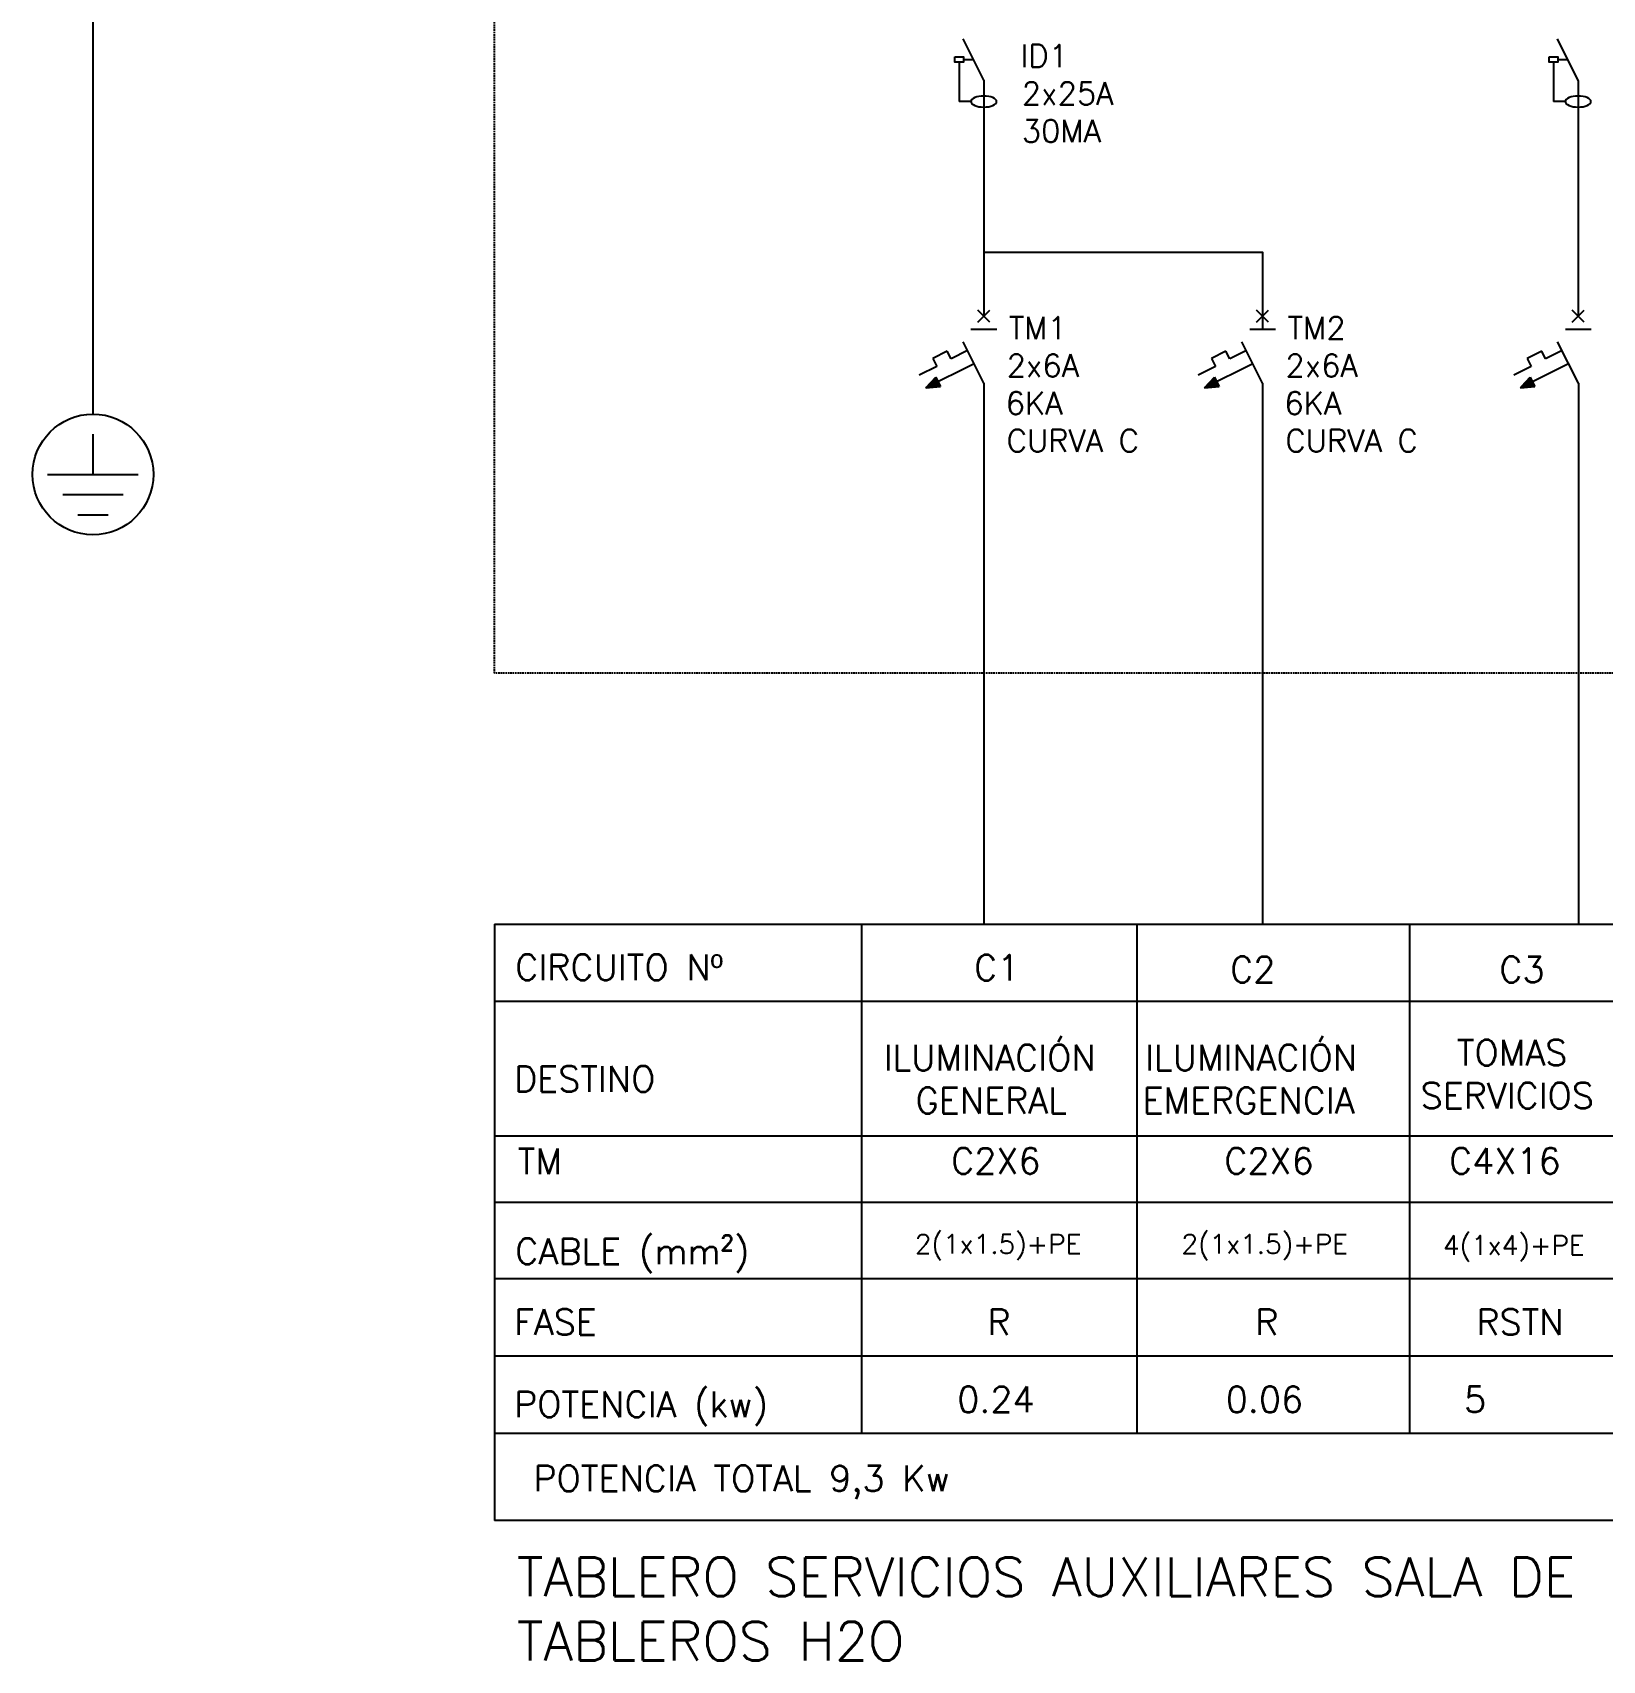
# Model space of a CAD drawing. Extents: x 1442 to 6193, y -332 to 1913.
# Drawn here: x 2312.6 to 2556.3, y 1445.2 to 1698 of the extents above; entities that cross this region are included whole.
import ezdxf

# ---------------------------------------------------------------- set-up
doc = ezdxf.new("R2010")
doc.units = 0
doc.linetypes.add('HIDDEN', pattern=[0.375, 0.25, -0.125])
for name, color, linetype in [('--00-PTA_GRILLA', 7, 'CONTINUOUS'), ('--00-PTA_GRILLA_TEXTO', 7, 'CONTINUOUS'), ('--00-VTA_CARTELES_LEYENDAS', 8, 'CONTINUOUS'), ('BARRAS', 6, 'CONTINUOUS'), ('CABLES$ELECT$', 2, 'CONTINUOUS'), ('E_TEXTO', 3, 'CONTINUOUS'), ('POTENCIA', 3, 'CONTINUOUS'), ('TÍTULOS', 4, 'CONTINUOUS'), ('UNIFILAR', 3, 'CONTINUOUS')]:
    doc.layers.add(name, color=color, linetype=linetype)
doc.styles.add('ROMANS_VICTOR', font='romans.shx', dxfattribs={"height": 4})

# ---------------------------------------------------------------- blocks, each defined once
blk = doc.blocks.new('*U40')
at = {"layer": 'POTENCIA', "linetype": 'CONTINUOUS'}
for p, q in [((2451.44, 1643.02), (2452.1, 1643.76)), ((2452.1, 1643.76), (2452.77, 1644.49)), ((2452.77, 1644.49), (2453.14, 1643.76)), ((2453.14, 1643.76), (2453.5, 1643.02)), ((2451.67, 1643.02), (2451.24, 1642.81)), ((2451.24, 1642.81), (2451.67, 1643.02))]:
    blk.add_line(p, q, dxfattribs=at)
at = {"layer": 'POTENCIA', "linetype": 'CONTINUOUS', "extrusion": (0, 0, -1)}
for points in [[(-2452.1, 1643.76), (-2451.67, 1643.02), (-2451.44, 1643.02)], [(-2453.14, 1643.76), (-2453.5, 1643.02), (-2451.67, 1643.02)], [(-2452.1, 1643.76), (-2453.14, 1643.76), (-2451.67, 1643.02)], [(-2452.77, 1644.49), (-2453.14, 1643.76), (-2452.1, 1643.76)], [(-2451.44, 1643.02), (-2451.67, 1643.02), (-2451.24, 1642.81)], [(-2451.67, 1643.02), (-2453.5, 1643.02), (-2451.24, 1642.81)]]:
    blk.add_solid(points, dxfattribs=at)
blk = doc.blocks.new('*U41')
at = {"layer": 'E_TEXTO', "color": 7, "style": 'ROMANS_VICTOR'}
for s, p in [('TM1', (2464.13, 1650.36)), ('2x6A', (2463.79, 1644.53)), ('6KA', (2463.63, 1638.69)), ('CURVA C', (2463.79, 1632.86))]:
    blk.add_text(s, height=3.5, dxfattribs=at).set_placement(p)
blk = doc.blocks.new('*U46')
at = {"layer": '--00-PTA_GRILLA_TEXTO', "style": 'ROMANS_VICTOR'}
blk.add_text('C1', height=4, dxfattribs=at).set_placement((2458.73, 1550.78))
blk = doc.blocks.new('*U47')
at = {"layer": '--00-PTA_GRILLA_TEXTO', "style": 'ROMANS_VICTOR'}
blk.add_text('CIRCUITO Nº', height=4, dxfattribs=at).set_placement((2387.49, 1550.84))
blk = doc.blocks.new('*U50')
at = {"layer": '--00-PTA_GRILLA_TEXTO', "style": 'ROMANS_VICTOR'}
blk.add_text('DESTINO', height=4, dxfattribs=at).set_placement((2387.3, 1533.51))
blk = doc.blocks.new('*U51')
at = {"layer": '--00-PTA_GRILLA_TEXTO', "style": 'ROMANS_VICTOR'}
blk.add_text('CABLE (mm²)', height=4, dxfattribs=at).set_placement((2387.49, 1506.74))
blk = doc.blocks.new('*U52')
at = {"layer": '--00-PTA_GRILLA_TEXTO', "style": 'ROMANS_VICTOR'}
blk.add_text('FASE', height=4, dxfattribs=at).set_placement((2387.3, 1495.74))
blk = doc.blocks.new('*U53')
at = {"layer": '--00-PTA_GRILLA_TEXTO', "style": 'ROMANS_VICTOR'}
blk.add_text('POTENCIA (kw)', height=4, dxfattribs=at).set_placement((2387.3, 1482.98))
blk = doc.blocks.new('*U54')
at = {"layer": '--00-PTA_GRILLA_TEXTO', "style": 'ROMANS_VICTOR'}
for s, p in [('ILUMINACIÓN', (2444.69, 1536.82)), ('GENERAL', (2449.64, 1530.15))]:
    blk.add_text(s, height=4, dxfattribs=at).set_placement(p)
blk = doc.blocks.new('*U55')
at = {"layer": '--00-PTA_GRILLA_TEXTO', "style": 'ROMANS_VICTOR'}
blk.add_text('2(1x1.5)+PE', height=3, dxfattribs=at).set_placement((2449.54, 1508.37))
blk = doc.blocks.new('*U56')
at = {"layer": '--00-PTA_GRILLA_TEXTO', "style": 'ROMANS_VICTOR'}
blk.add_text('R', height=4, dxfattribs=at).set_placement((2460.79, 1495.74))
blk = doc.blocks.new('*U57')
at = {"layer": '--00-PTA_GRILLA_TEXTO', "style": 'ROMANS_VICTOR'}
blk.add_text('0.24', height=4, dxfattribs=at).set_placement((2456.12, 1483.74))
blk = doc.blocks.new('*U58')
at = {"layer": '--00-PTA_GRILLA_TEXTO', "style": 'ROMANS_VICTOR'}
for s, p in [('ILUMINACIÓN', (2485.27, 1536.82)), ('EMERGENCIA', (2484.89, 1530.15))]:
    blk.add_text(s, height=4, dxfattribs=at).set_placement(p)
blk = doc.blocks.new('*U59')
at = {"layer": '--00-PTA_GRILLA_TEXTO', "style": 'ROMANS_VICTOR'}
for s, p in [('TOMAS', (2533.67, 1537.58)), ('SERVICIOS', (2528.05, 1530.91))]:
    blk.add_text(s, height=4, dxfattribs=at).set_placement(p)
blk = doc.blocks.new('*U60')
at = {"layer": '--00-PTA_GRILLA_TEXTO', "style": 'ROMANS_VICTOR'}
blk.add_text('RSTN', height=4, dxfattribs=at).set_placement((2536.7, 1495.74))
blk = doc.blocks.new('*U62')
at = {"layer": 'E_TEXTO', "color": 7, "style": 'ROMANS_VICTOR'}
for s, p in [('ID1', (2465.97, 1692.62)), ('2x25A', (2466.14, 1686.79)), ('30MA', (2466.14, 1680.96))]:
    blk.add_text(s, height=3.5, dxfattribs=at).set_placement(p)
blk = doc.blocks.new('*U63')
at = {"layer": '--00-PTA_GRILLA_TEXTO', "style": 'ROMANS_VICTOR'}
blk.add_text('C3', height=4, dxfattribs=at).set_placement((2540.27, 1550.5))
blk = doc.blocks.new('*U64')
at = {"layer": '--00-PTA_GRILLA_TEXTO', "style": 'ROMANS_VICTOR'}
blk.add_text('C2', height=4, dxfattribs=at).set_placement((2498.48, 1550.5))
blk = doc.blocks.new('*U65')
at = {"layer": '--00-PTA_GRILLA_TEXTO', "style": 'ROMANS_VICTOR'}
blk.add_text('4(1x4)+PE', height=3, dxfattribs=at).set_placement((2531.53, 1508.17))
blk = doc.blocks.new('*U66')
at = {"layer": '--00-PTA_GRILLA_TEXTO', "style": 'ROMANS_VICTOR'}
blk.add_text('      5', height=4, dxfattribs=at).set_placement((2516.91, 1483.74))
blk = doc.blocks.new('*U77')
at = {"layer": 'POTENCIA', "linetype": 'CONTINUOUS'}
for p, q in [((2543.73, 1643.02), (2544.39, 1643.76)), ((2544.39, 1643.76), (2545.06, 1644.49)), ((2545.06, 1644.49), (2545.43, 1643.76)), ((2545.43, 1643.76), (2545.79, 1643.02)), ((2543.96, 1643.02), (2543.54, 1642.81)), ((2543.54, 1642.81), (2543.96, 1643.02))]:
    blk.add_line(p, q, dxfattribs=at)
at = {"layer": 'POTENCIA', "linetype": 'CONTINUOUS', "extrusion": (0, 0, -1)}
for points in [[(-2544.39, 1643.76), (-2543.96, 1643.02), (-2543.73, 1643.02)], [(-2545.43, 1643.76), (-2545.79, 1643.02), (-2543.96, 1643.02)], [(-2544.39, 1643.76), (-2545.43, 1643.76), (-2543.96, 1643.02)], [(-2545.06, 1644.49), (-2545.43, 1643.76), (-2544.39, 1643.76)], [(-2543.73, 1643.02), (-2543.96, 1643.02), (-2543.54, 1642.81)], [(-2543.96, 1643.02), (-2545.79, 1643.02), (-2543.54, 1642.81)]]:
    blk.add_solid(points, dxfattribs=at)
blk = doc.blocks.new('*U145')
at = {"layer": 'E_TEXTO', "color": 7, "style": 'ROMANS_VICTOR'}
for s, p in [('TABLERO SERVICIOS AUXILIARES SALA DE', (2387.75, 1455.2)), ('TABLEROS H2O', (2387.75, 1445.2))]:
    blk.add_text(s, height=6, dxfattribs=at).set_placement(p)
blk = doc.blocks.new('*U148')
at = {"layer": 'E_TEXTO', "color": 7, "style": 'ROMANS_VICTOR'}
blk.add_text('POTENCIA TOTAL 9,3 Kw', height=4, dxfattribs=at).set_placement((2390.31, 1471.47))
blk = doc.blocks.new('*U153')
at = {"layer": 'POTENCIA', "linetype": 'CONTINUOUS'}
for p, q in [((2494.72, 1643.02), (2495.38, 1643.76)), ((2495.38, 1643.76), (2496.05, 1644.49)), ((2496.05, 1644.49), (2496.41, 1643.76)), ((2496.41, 1643.76), (2496.78, 1643.02)), ((2494.95, 1643.02), (2494.52, 1642.81)), ((2494.52, 1642.81), (2494.95, 1643.02))]:
    blk.add_line(p, q, dxfattribs=at)
at = {"layer": 'POTENCIA', "linetype": 'CONTINUOUS', "extrusion": (0, 0, -1)}
for points in [[(-2495.38, 1643.76), (-2494.95, 1643.02), (-2494.72, 1643.02)], [(-2496.41, 1643.76), (-2496.78, 1643.02), (-2494.95, 1643.02)], [(-2495.38, 1643.76), (-2496.41, 1643.76), (-2494.95, 1643.02)], [(-2496.05, 1644.49), (-2496.41, 1643.76), (-2495.38, 1643.76)], [(-2494.72, 1643.02), (-2494.95, 1643.02), (-2494.52, 1642.81)], [(-2494.95, 1643.02), (-2496.78, 1643.02), (-2494.52, 1642.81)]]:
    blk.add_solid(points, dxfattribs=at)
blk = doc.blocks.new('*U154')
at = {"layer": 'E_TEXTO', "color": 7, "style": 'ROMANS_VICTOR'}
for s, p in [('TM2', (2507.41, 1650.36)), ('2x6A', (2507.07, 1644.53)), ('6KA', (2506.91, 1638.69)), ('CURVA C', (2507.07, 1632.86))]:
    blk.add_text(s, height=3.5, dxfattribs=at).set_placement(p)
blk = doc.blocks.new('*U158')
at = {"layer": '--00-PTA_GRILLA_TEXTO', "style": 'ROMANS_VICTOR'}
blk.add_text('2(1x1.5)+PE', height=3, dxfattribs=at).set_placement((2490.93, 1508.37))
blk = doc.blocks.new('*U159')
at = {"layer": '--00-PTA_GRILLA_TEXTO', "style": 'ROMANS_VICTOR'}
blk.add_text('R', height=4, dxfattribs=at).set_placement((2502.38, 1495.74))
blk = doc.blocks.new('*U160')
at = {"layer": '--00-PTA_GRILLA_TEXTO', "style": 'ROMANS_VICTOR'}
blk.add_text('0.06', height=4, dxfattribs=at).set_placement((2497.81, 1483.74))
blk = doc.blocks.new('*U163')
at = {"layer": '--00-PTA_GRILLA_TEXTO', "style": 'ROMANS_VICTOR'}
blk.add_text('TM', height=4, dxfattribs=at).set_placement((2387.87, 1520.71))
blk = doc.blocks.new('*U164')
at = {"layer": '--00-PTA_GRILLA_TEXTO', "style": 'ROMANS_VICTOR'}
blk.add_text('C2X6', height=4, dxfattribs=at).set_placement((2455.17, 1520.77))
blk = doc.blocks.new('*U165')
at = {"layer": '--00-PTA_GRILLA_TEXTO', "style": 'ROMANS_VICTOR'}
blk.add_text('C2X6', height=4, dxfattribs=at).set_placement((2497.57, 1520.77))
blk = doc.blocks.new('*U166')
at = {"layer": '--00-PTA_GRILLA_TEXTO', "style": 'ROMANS_VICTOR'}
blk.add_text('C4X16', height=4, dxfattribs=at).set_placement((2532.48, 1520.77))

msp = doc.modelspace()

# ---------------------------------------------------------------- linework, layer by layer
at = {"layer": '--00-PTA_GRILLA'}
for p, q in [((2384.254, 1559.547), (2669.254, 1559.547)), ((2384.254, 1559.547), (2384.254, 1466.956)), ((2441.254, 1559.547), (2441.254, 1480.448)), ((2483.977, 1559.547), (2483.977, 1480.448)), ((2526.319, 1559.547), (2526.319, 1480.448)), ((2669.254, 1547.547), (2384.254, 1547.547)), ((2669.254, 1526.628), (2384.254, 1526.628)), ((2669.254, 1516.316), (2384.254, 1516.316)), ((2669.254, 1504.448), (2384.254, 1504.448)), ((2669.254, 1492.448), (2384.254, 1492.448)), ((2669.254, 1480.448), (2384.254, 1480.448)), ((2669.254, 1466.956), (2384.254, 1466.956))]:
    msp.add_line(p, q, dxfattribs=at)
at = {"layer": 'BARRAS'}
msp.add_line((2321.936, 1750.877), (2321.936, 1638.74), dxfattribs=at)
at = {"layer": 'BARRAS', "color": 3}
for p, q in [((2321.936, 1635.615), (2321.936, 1629.365)), ((2314.905, 1629.365), (2328.968, 1629.365)), ((2317.249, 1626.24), (2326.624, 1626.24)), ((2319.593, 1623.115), (2324.28, 1623.115))]:
    msp.add_line(p, q, dxfattribs=at)
msp.add_circle((2321.936, 1629.365), 9.375, dxfattribs=at)
at = {"layer": 'CABLES$ELECT$', "color": 1}
for p, q in [((2457.097, 1693.803), (2458.625, 1693.803)), ((2549.367, 1693.803), (2550.895, 1693.803)), ((2456.405, 1693.391), (2456.405, 1687.273)), ((2548.675, 1693.391), (2548.675, 1687.273)), ((2458.235, 1687.273), (2456.405, 1687.273)), ((2550.505, 1687.273), (2548.675, 1687.273))]:
    msp.add_line(p, q, dxfattribs=at)
at = {"layer": 'CABLES$ELECT$', "color": 1, "flags": 128}
for points in [[(2458.248, 1687.272), (2458.286, 1687.105), (2458.4, 1686.944), (2458.584, 1686.796), (2458.831, 1686.665), (2459.133, 1686.559), (2459.477, 1686.479), (2459.851, 1686.43), (2460.239, 1686.414), (2460.628, 1686.43), (2461.001, 1686.479), (2461.346, 1686.559), (2461.647, 1686.665), (2461.895, 1686.796), (2462.079, 1686.944), (2462.192, 1687.105), (2462.231, 1687.272), (2462.192, 1687.44), (2462.079, 1687.601), (2461.895, 1687.749), (2461.647, 1687.88), (2461.346, 1687.986), (2461.001, 1688.066), (2460.628, 1688.115), (2460.239, 1688.131), (2459.851, 1688.115), (2459.477, 1688.066), (2459.133, 1687.986), (2458.831, 1687.88), (2458.584, 1687.749), (2458.4, 1687.601), (2458.286, 1687.44), (2458.248, 1687.272)], [(2550.518, 1687.272), (2550.556, 1687.105), (2550.67, 1686.944), (2550.854, 1686.796), (2551.101, 1686.665), (2551.403, 1686.559), (2551.747, 1686.479), (2552.121, 1686.43), (2552.509, 1686.414), (2552.898, 1686.43), (2553.271, 1686.479), (2553.616, 1686.559), (2553.917, 1686.665), (2554.165, 1686.796), (2554.349, 1686.944), (2554.462, 1687.105), (2554.501, 1687.272), (2554.462, 1687.44), (2554.349, 1687.601), (2554.165, 1687.749), (2553.917, 1687.88), (2553.616, 1687.986), (2553.271, 1688.066), (2552.898, 1688.115), (2552.509, 1688.131), (2552.121, 1688.115), (2551.747, 1688.066), (2551.403, 1687.986), (2551.101, 1687.88), (2550.854, 1687.749), (2550.67, 1687.601), (2550.556, 1687.44), (2550.518, 1687.272)]]:
    msp.add_lwpolyline(points, dxfattribs=at)
at = {"layer": 'POTENCIA'}
for p, q in [((2460.239, 1690.575), (2457.025, 1697.003)), ((2552.531, 1690.533), (2549.295, 1697.003)), ((2460.239, 1690.575), (2460.239, 1653.951)), ((2459.307, 1653.018), (2461.172, 1654.883)), ((2461.172, 1653.018), (2459.307, 1654.883)), ((2502.586, 1653.018), (2504.45, 1654.883)), ((2504.45, 1653.018), (2502.586, 1654.883)), ((2551.598, 1653.018), (2553.463, 1654.883)), ((2553.463, 1653.018), (2551.598, 1654.883)), ((2458.239, 1651.951), (2462.239, 1651.951)), ((2501.518, 1651.951), (2505.518, 1651.951)), ((2550.531, 1651.951), (2554.531, 1651.951)), ((2454.56, 1648.516), (2452.313, 1647.392)), ((2455.163, 1647.309), (2454.56, 1648.516)), ((2457.733, 1648.595), (2455.163, 1647.309)), ((2460.254, 1643.553), (2457.039, 1649.982)), ((2497.838, 1648.516), (2495.591, 1647.392)), ((2498.442, 1647.309), (2497.838, 1648.516)), ((2501.012, 1648.595), (2498.442, 1647.309)), ((2503.532, 1643.553), (2500.318, 1649.982)), ((2546.851, 1648.516), (2544.604, 1647.392)), ((2547.454, 1647.309), (2546.851, 1648.516)), ((2550.024, 1648.595), (2547.454, 1647.309)), ((2552.545, 1643.553), (2549.331, 1649.982)), ((2452.936, 1646.145), (2450.221, 1644.788)), ((2458.748, 1646.564), (2451.244, 1642.812)), ((2452.313, 1647.392), (2452.936, 1646.145)), ((2496.215, 1646.145), (2493.5, 1644.788)), ((2502.027, 1646.564), (2494.523, 1642.812)), ((2495.591, 1647.392), (2496.215, 1646.145)), ((2545.227, 1646.145), (2542.512, 1644.788)), ((2551.039, 1646.564), (2543.536, 1642.812)), ((2544.604, 1647.392), (2545.227, 1646.145)), ((2451.244, 1642.812), (2452.769, 1644.491)), ((2453.502, 1643.025), (2452.769, 1644.491)), ((2460.254, 1643.553), (2460.254, 1559.547)), ((2494.523, 1642.812), (2496.048, 1644.491)), ((2496.781, 1643.025), (2496.048, 1644.491)), ((2503.532, 1643.553), (2503.532, 1559.547)), ((2543.536, 1642.812), (2545.06, 1644.491)), ((2552.545, 1643.553), (2552.545, 1559.547)), ((2451.244, 1642.812), (2453.502, 1643.025)), ((2494.523, 1642.812), (2496.781, 1643.025)), ((2543.536, 1642.812), (2545.793, 1643.025))]:
    msp.add_line(p, q, dxfattribs=at)
for points in [[(2455.751, 1694.24), (2457.097, 1694.24), (2457.097, 1693.391), (2455.751, 1693.391)], [(2548.021, 1694.24), (2549.367, 1694.24), (2549.367, 1693.391), (2548.021, 1693.391)]]:
    msp.add_lwpolyline(points, close=True, dxfattribs=at)
at = {"layer": 'TÍTULOS', "color": 1, "linetype": 'HIDDEN'}
msp.add_lwpolyline([(2812.962, 1803.549), (2812.962, 1598.5), (2384.254, 1598.5), (2384.254, 1803.549)], close=True, dxfattribs=at)
at = {"layer": 'UNIFILAR'}
msp.add_line((2552.531, 1690.533), (2552.531, 1653.951), dxfattribs=at)
msp.add_lwpolyline([(2460.239, 1663.861), (2503.513, 1663.861), (2503.513, 1651.951)], dxfattribs=at)

# ---------------------------------------------------------------- block references
at = {"layer": '--00-VTA_CARTELES_LEYENDAS'}
for name in ['*U62', '*U41', '*U154', '*U47', '*U46', '*U64', '*U63', '*U54', '*U58', '*U59', '*U50', '*U163', '*U164', '*U165', '*U166', '*U55', '*U158', '*U65', '*U51', '*U52', '*U56', '*U159', '*U60', '*U53', '*U57', '*U160', '*U66', '*U148', '*U145']:
    msp.add_blockref(name, (0, 0), dxfattribs=at)
at = {"layer": 'POTENCIA', "linetype": 'CONTINUOUS'}
for name in ['*U40', '*U153', '*U77']:
    msp.add_blockref(name, (0, 0), dxfattribs=at)

doc.saveas('drawing.dxf')
